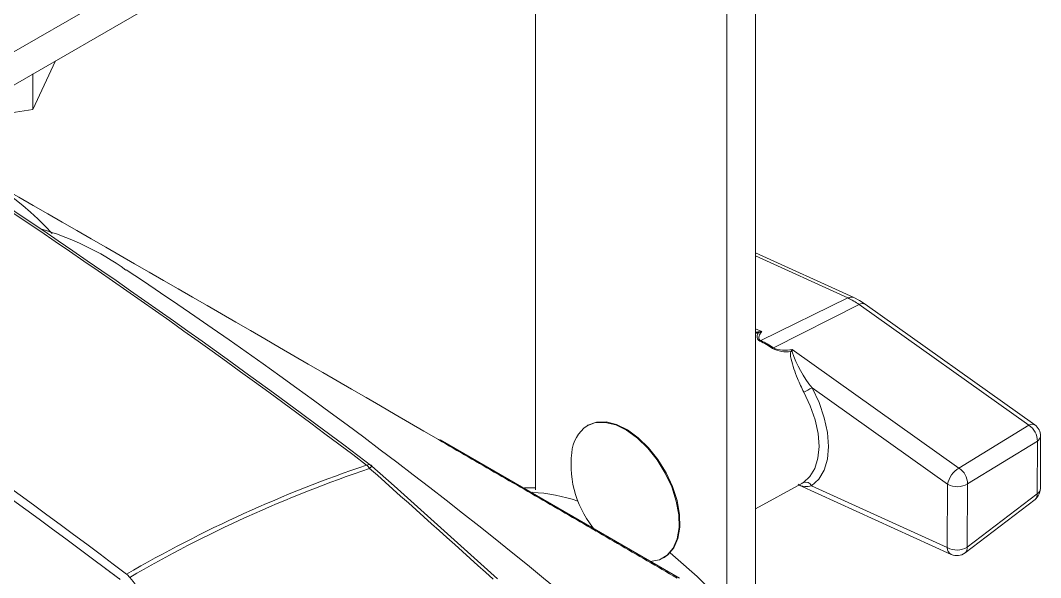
# Model space of a CAD drawing. Extents: x 9.3 to 87, y 1.1 to 68.8.
# Drawn here: x 61.33 to 66.038, y 8.074 to 10.645 of the extents above; entities that cross this region are included whole.
import ezdxf

# ---------------------------------------------------------------- set-up
doc = ezdxf.new("R2010")
doc.units = 0
doc.header["$MEASUREMENT"] = 0
doc.linetypes.add('SLD-Solid', pattern=[0])
doc.layers.add('OBJECT', color=7, linetype='CONTINUOUS')

msp = doc.modelspace()

# ---------------------------------------------------------------- linework, layer by layer
at = {"layer": 'OBJECT', "linetype": 'SLD-Solid', "lineweight": 15}
for p, q in [((63.53, 11.7872), (59.5165, 9.4703)), ((63.53, 11.6345), (59.5165, 9.3176)), ((63.7068, 8.4789), (63.7068, 11.5323)), ((64.7229, 7.838), (64.7229, 11.0984)), ((64.5907, 7.9687), (64.5907, 11.022)), ((61.4916, 10.4578), (61.3875, 10.2335)), ((61.3875, 10.2335), (61.3875, 10.3977)), ((61.3875, 10.2335), (60.999, 10.1734)), ((65.1765, 9.366), (64.7229, 9.5729)), ((65.149, 9.3642), (64.7229, 9.5585)), ((65.149, 9.3642), (64.7472, 9.1676)), ((65.201, 9.3338), (64.8054, 9.1337)), ((65.9841, 8.777), (65.201, 9.3338)), ((66.0122, 8.7785), (65.2291, 9.3353)), ((64.7229, 9.2219), (64.7514, 9.2089)), ((64.8918, 9.1269), (65.6616, 8.5795)), ((65.6092, 8.5046), (64.9835, 8.9496)), ((63.9492, 8.7771), (63.9457, 8.7751)), ((65.6616, 8.5795), (65.9841, 8.777)), ((66.0373, 8.4845), (66.0384, 8.7273)), ((66.0238, 8.7041), (65.7013, 8.5066)), ((66.0227, 8.4614), (66.0238, 8.7041)), ((64.7229, 8.3909), (64.9371, 8.5085)), ((64.924, 8.5014), (65.6261, 8.1811)), ((64.9814, 8.4982), (65.6079, 8.2125)), ((65.6079, 8.2125), (65.6092, 8.5046)), ((65.7013, 8.5066), (65.6999, 8.2145)), ((65.69, 8.1883), (66.0128, 8.4352)), ((65.6999, 8.2145), (66.0227, 8.4614)), ((64.2977, 8.1654), (64.3012, 8.1674))]:
    msp.add_line(p, q, dxfattribs=at)
at = {"layer": 'OBJECT', "linetype": 'SLD-Solid', "lineweight": 15, "flags": 128}
for points in [[(65.2291, 9.3353), (65.2028, 9.3523), (65.1765, 9.366)], [(64.9835, 8.9496), (65.0162, 8.8813), (65.0403, 8.8118), (65.055, 8.7434), (65.0598, 8.6788), (65.0544, 8.62), (65.0392, 8.5691), (65.0145, 8.5281), (64.9814, 8.4982)], [(64.9436, 8.5125), (64.9742, 8.54), (64.997, 8.5779), (65.0111, 8.6248), (65.016, 8.6791), (65.0116, 8.7388), (64.998, 8.8019), (64.9757, 8.866), (64.9456, 8.9291)], [(64.2352, 8.1489), (64.2369, 8.1489), (64.279, 8.1566), (64.3146, 8.1772), (64.3423, 8.2098), (64.361, 8.253), (64.3699, 8.3051), (64.3686, 8.364), (64.3572, 8.4272), (64.3362, 8.4922), (64.3064, 8.5563), (64.269, 8.6168), (64.2256, 8.6714), (64.1779, 8.7177), (64.128, 8.7539), (64.0778, 8.7785), (64.0293, 8.7904), (63.9847, 8.7893), (63.9457, 8.775), (63.9457, 8.775)], [(64.3012, 8.1674), (64.3181, 8.1793), (64.3458, 8.2118), (64.3645, 8.255), (64.3734, 8.3071), (64.3721, 8.366), (64.3607, 8.4292), (64.3397, 8.4942), (64.3099, 8.5583), (64.2725, 8.6189), (64.2291, 8.6734), (64.1815, 8.7197), (64.1315, 8.7559), (64.0813, 8.7805), (64.0329, 8.7925), (63.9882, 8.7913), (63.9492, 8.7771), (63.9492, 8.7771)], [(64.3727, 8.0718), (63.5154, 8.5666), (63.2675, 8.7102)], [(63.5315, 8.0684), (63.0547, 8.4982), (62.9527, 8.5889)], [(63.656, 8.4878), (63.6873, 8.4887), (63.7068, 8.4885)], [(64.3283, 8.1888), (64.3542, 8.1677), (64.4536, 8.0797), (64.5499, 7.9825), (64.6423, 7.8769), (64.7298, 7.7641), (64.8118, 7.645), (64.8873, 7.5207), (64.9557, 7.3925), (65.0163, 7.2616), (65.0686, 7.1291), (65.1121, 6.9964), (65.1464, 6.8646), (65.1711, 6.7351), (65.186, 6.6089), (65.191, 6.4874), (65.186, 6.3717), (65.1711, 6.2628), (65.1464, 6.1617), (65.1121, 6.0695), (65.1027, 6.0491)]]:
    msp.add_lwpolyline(points, dxfattribs=at)
at = {"layer": 'OBJECT', "linetype": 'SLD-Solid', "lineweight": 15}
for centre, radius, start, end in [((41.1313, -20.2809), 36.1886, 52.91582, 57.01984), ((41.5784, -19.6236), 35.3835, 52.88785, 57.05621), ((60.3906, 8.6522), 1.4835, 42.8906, 71.8897), ((-110.0464, -289.3323), 344.7675, 59.822977, 60.233011), ((61.0827, 8.4694), 1.2601, 54.3466, 74.3678), ((41.0945, -19.3138), 34.3208, 52.92647, 57.00603), ((42.9776, -16.7247), 31.1576, 52.78986, 57.28639), ((48.6924, -10.291), 23.7435, 49.04126, 56.43984), ((65.1646, 9.3368), 0.0315, 67.8085, 119.6445), ((65.0154, 9.0754), 0.3182, 54.3017, 65.1672), ((65.2163, 9.3117), 0.0269, 61.5951, 124.5806), ((64.77, 9.2228), 0.0384, 203.743, 208.5563), ((64.77, 9.1211), 0.0518, 116.1188, 120.9864), ((64.5939, 8.8426), 0.3558, 54.3019, 65.167), ((64.5978, 8.8448), 0.3557, 54.3017, 65.1672), ((64.8344, 9.0764), 0.0642, 116.8806, 120.7973), ((64.8638, 9.2469), 0.1311, 241.6245, 279.3368), ((64.8588, 9.2622), 0.1393, 247.4128, 283.6888), ((64.8989, 9.1602), 0.0448, 252.0889, 260.1853), ((65.4639, 9.3247), 0.6095, 200.02, 217.983), ((65.3352, 8.2534), 0.78, 116.8048, 119.9721), ((64.0407, 8.6387), 0.1662, 124.8573, 176.3142), ((65.9994, 8.7548), 0.0269, 61.5951, 124.5804), ((65.9372, 8.7042), 0.0866, 359.949, 57.2259), ((65.9759, 8.7275), 0.0625, 359.7304, 54.5829), ((66.0093, 8.7294), 0.0292, 299.7498, 355.7463), ((64.3368, 8.5944), 0.4653, 173.2215, 221.1343), ((64.8721, 2.8407), 6.0721, 108.67373, 120.17702), ((64.8841, 2.8312), 6.0662, 108.67375, 120.17687), ((62.9377, 8.573), 0.0224, 59.4482, 115.6338), ((62.8858, 8.5407), 0.0673, 33.6782, 51.2045), ((63.0284, 8.5028), 0.1147, 131.1487, 138.9877), ((62.913, 8.5444), 0.06, 48.2677, 52.9668), ((65.7142, 8.4871), 0.1064, 119.6134, 170.5066), ((65.6147, 8.5067), 0.0866, 359.949, 57.2258), ((64.9573, 8.5696), 0.0753, 239.7316, 288.6215), ((64.9549, 8.4852), 0.0295, 26.1264, 112.4948), ((65.6535, 8.5877), 0.0941, 241.9902, 300.5552), ((65.9748, 8.4848), 0.0625, 307.4125, 359.7304), ((66.0082, 8.4867), 0.0292, 299.7506, 355.7461), ((63.6412, 7.6393), 0.8304, 71.6562, 86.4233), ((65.993, 8.4576), 0.0299, 311.4174, 7.1271), ((65.6521, 8.2956), 0.0941, 241.9901, 300.5553), ((65.6425, 8.2116), 0.0346, 178.6028, 241.8245), ((65.6702, 8.2108), 0.0299, 311.4169, 7.1276), ((65.6521, 8.238), 0.0625, 245.4808, 307.4125)]:
    msp.add_arc(centre, radius, start, end, dxfattribs=at)
msp.add_ellipse((68.9886, 11.2425), major_axis=(4.2496, 2.0676), ratio=0.050907, start_param=3.036684, end_param=3.183585, dxfattribs=at)
for points, degree in [([(64.7229, 9.2066), (64.7348, 9.2073)], 1), ([(64.7362, 9.2044), (64.7229, 9.2017)], 1), ([(64.3607, 8.0721), (63.259, 8.7111)], 1), ([(63.5124, 8.0664), (63.3229, 8.2377), (63.1327, 8.4083), (62.9418, 8.578)], 3), ([(64.9369, 8.5089), (64.9436, 8.5125)], 1), ([(61.7084, 8.1264), (61.7905, 8.0661)], 1), ([(61.8348, 8.0753), (61.8301, 8.0811), (61.8252, 8.0859), (61.8199, 8.0899)], 3)]:
    msp.add_open_spline(points, degree=degree, dxfattribs=at)
for points, knots in [([(64.7433, 9.1655), (64.7402, 9.1673), (64.7322, 9.172), (64.728, 9.1849), (64.7317, 9.1961), (64.7357, 9.2035), (64.7362, 9.2044)], [0, 0, 0, 0, 0.169267, 0.444069, 0.927204, 1, 1, 1, 1]), ([(64.7348, 9.2073), (64.7402, 9.208), (64.7457, 9.2087), (64.7512, 9.2089), (64.7514, 9.2089)], [0, 0, 0, 0, 0.976348, 1, 1, 1, 1]), ([(64.7514, 9.2089), (64.7512, 9.2089), (64.7462, 9.2077), (64.7411, 9.2061), (64.7362, 9.2044)], [0, 0, 0, 0, 0.023756, 1, 1, 1, 1]), ([(64.9456, 8.9291), (64.9355, 8.9502), (64.9104, 9.0027), (64.8924, 9.0623), (64.8823, 9.1023), (64.8844, 9.1137), (64.8851, 9.1175)], [0, 0, 0, 0, 0.316206, 0.785839, 0.927565, 1, 1, 1, 1]), ([(64.8851, 9.1175), (64.8873, 9.1207), (64.8896, 9.124), (64.8917, 9.1269), (64.8918, 9.1269)], [0, 0, 0, 0, 0.976244, 1, 1, 1, 1]), ([(64.8918, 9.1269), (64.8918, 9.1269), (64.8917, 9.1235), (64.8915, 9.1197), (64.8912, 9.116)], [0, 0, 0, 0, 0.023652, 1, 1, 1, 1]), ([(62.2728, 7.5304), (62.2071, 7.6122), (62.1414, 7.6939), (62.0757, 7.7756), (61.9954, 7.8755), (61.9151, 7.9754), (61.8348, 8.0753)], [0.03013372, 0.03013372, 0.03013372, 0.03013372, 0.03830696, 0.03830696, 0.03830696, 0.04829992, 0.04829992, 0.04829992, 0.04829992])]:
    msp.add_open_spline(points, degree=3, knots=knots, dxfattribs=at)

doc.saveas('drawing.dxf')
